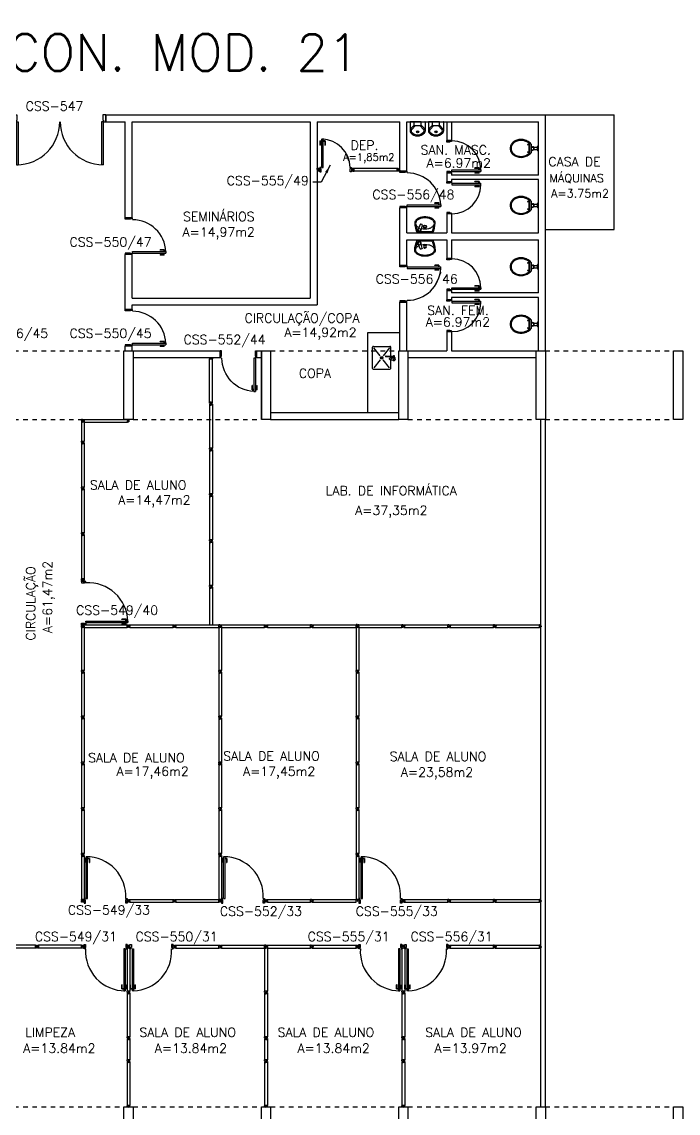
# Model space of a CAD drawing. Extents: x 0 to 244, y -71 to 76.
# Drawn here: x 78.74 to 93.07, y -26.38 to -2.55 of the extents above; entities that cross this region are included whole.
import ezdxf
from ezdxf.enums import TextEntityAlignment as Align

# ---------------------------------------------------------------- set-up
doc = ezdxf.new("R2010")
doc.units = 0
doc.header["$LTSCALE"] = 0.01
doc.header["$MEASUREMENT"] = 0
doc.linetypes.add('HIDDEN2', pattern=[0.1875, 0.125, -0.0625])
doc.layers.get('0').update_dxf_attribs({"linetype": 'CONTINUOUS'})
for name, color, linetype in [('ALV', 2, 'CONTINUOUS'), ('APSAN', 1, 'CONTINUOUS'), ('BANC', 2, 'CONTINUOUS'), ('DIV', 2, 'CONTINUOUS'), ('ESQ', 1, 'CONTINUOUS'), ('ESTR', 3, 'CONTINUOUS'), ('PROJ', 1, 'HIDDEN2'), ('TEXTO', 2, 'CONTINUOUS'), ('TEXTO-ENDEREÇO', 2, 'CONTINUOUS'), ('USO', 2, 'CONTINUOUS'), ('ÁREA', 2, 'CONTINUOUS')]:
    doc.layers.add(name, color=color, linetype=linetype)
doc.layers.get('0').freeze()
doc.styles.add('1', font='romans.shx')
doc.styles.add('UNB-100', font='simplex.shx', dxfattribs={"height": 0.2})
doc.styles.add('UNB-100-1', font='simplex.shx', dxfattribs={"height": 0.2})
doc.dimstyles.get("Standard").update_dxf_attribs({"dimtxt": 0.18, "dimasz": 0.18, "dimexe": 0.18, "dimexo": 0.0625, "dimgap": 0.09, "dimtad": 0, "dimtih": 1, "dimtoh": 1, "dimdec": 4, "dimzin": 0, "dimdsep": 46, "dimtxsty": 'Standard', "dimcen": 0.09, "dimadec": 0, "dimazin": 0, "dimtfac": 1, "dimtdec": 4, "dimtofl": 0, "dimtmove": 0, "dimatfit": 3, "dimfxl": 1, "dimtolj": 1, "dimtzin": 0, "dimarcsym": 0})

# ---------------------------------------------------------------- blocks, each defined once
blk = doc.blocks.new('PILAR-SSN')
for points in [[(0.197, -26.452), (0.197, -27.952), (-0.003, -27.952), (-0.003, -26.452)], [(0.197, -42.962), (0.197, -44.462), (-0.003, -44.462), (-0.003, -42.962)]]:
    blk.add_lwpolyline(points, close=True)
blk = doc.blocks.new('DIVMT-SSN')
for p, q in [((-0.03, 0.008), (-0.03, 0.03)), ((-0.006, 0.03), (-0.03, 0.03)), ((-0.03, 0.008), (-0.02, 0.008)), ((-0.02, -0.008), (-0.02, 0.008)), ((-0.006, 0.02), (-0.006, 0.03)), ((0.006, 0.02), (-0.006, 0.02)), ((-0.005, 0), (0.005, 0)), ((0.005, 0), (-0.005, 0)), ((0, 0.005), (0, -0.005)), ((0, -0.005), (0, 0.005)), ((0.006, 0.03), (0.03, 0.03)), ((0.006, 0.02), (0.006, 0.03)), ((0.03, 0.008), (0.02, 0.008)), ((0.02, -0.008), (0.02, 0.008)), ((0.03, 0.008), (0.03, 0.03)), ((-0.03, -0.008), (-0.03, -0.03)), ((-0.03, -0.008), (-0.02, -0.008)), ((-0.03, -0.03), (-0.03, -0.97)), ((-0.03, -0.03), (-0.009, -0.03)), ((0.03, -0.03), (-0.03, -0.03)), ((-0.03, -0.03), (-0.006, -0.03)), ((-0.009, -0.03), (-0.027, -0.03)), ((-0.006, -0.02), (-0.006, -0.03)), ((-0.006, -0.02), (0.006, -0.02)), ((-0.006, -0.02), (-0.006, -0.03)), ((0.006, -0.02), (-0.006, -0.02)), ((0.005, -0.03), (-0.005, -0.03)), ((0.006, -0.02), (0.006, -0.03)), ((0.006, -0.02), (0.006, -0.03)), ((0.03, -0.03), (0.006, -0.03)), ((0.03, -0.008), (0.02, -0.008)), ((0.03, -0.008), (0.03, -0.03)), ((0.03, -0.03), (0.03, -0.97)), ((0.03, -0.97), (-0.03, -0.97)), ((-0.006, -0.98), (-0.006, -0.97)), ((-0.006, -0.98), (0.006, -0.98)), ((0.006, -1.001), (-0.006, -1.001)), ((0.005, -0.97), (-0.005, -0.97)), ((0, -0.994), (0, -1.007)), ((0, -1.02), (0, -1.021)), ((0.006, -0.98), (0.006, -0.97))]:
    blk.add_line(p, q)
blk = doc.blocks.new('DIV-SSN')
for p, q in [((-0.005, 0), (0.005, 0)), ((0, 0.005), (0, -0.005)), ((-0.03, -0.03), (-0.03, -0.97)), ((0.03, -0.03), (-0.03, -0.03)), ((-0.03, -0.03), (-0.009, -0.03)), ((-0.009, -0.03), (-0.027, -0.03)), ((-0.006, -0.02), (0.006, -0.02)), ((-0.006, -0.02), (-0.006, -0.03)), ((-0.005, -0.022), (0.005, -0.022)), ((-0.005, -0.022), (-0.005, -0.029)), ((0.005, -0.029), (-0.005, -0.029)), ((0.005, -0.03), (-0.005, -0.03)), ((0.005, -0.022), (0.005, -0.029)), ((0.006, -0.02), (0.006, -0.03)), ((0.03, -0.03), (0.03, -0.97)), ((0.03, -0.97), (-0.03, -0.97)), ((0.007, -0.999), (-0.007, -0.999)), ((-0.006, -0.98), (-0.006, -0.97)), ((-0.006, -0.98), (0.006, -0.98)), ((0.005, -0.97), (-0.005, -0.97)), ((0, -0.991), (0, -1.006)), ((0.006, -0.98), (0.006, -0.97))]:
    blk.add_line(p, q)
blk = doc.blocks.new('MTT-SSN')
for p, q in [((-0.0051, 0), (0.0051, 0)), ((0, -0.0051), (0, 0.0051))]:
    blk.add_line(p, q)
blk.add_lwpolyline([(-0.008, 0.03), (-0.008, 0.02), (0.008, 0.02), (0.008, 0.03), (0.03, 0.03), (0.03, 0.006), (0.0205, 0.006), (0.0205, -0.006), (0.03, -0.006), (0.03, -0.03), (0.008, -0.03), (0.008, -0.02), (-0.008, -0.02), (-0.008, -0.03), (-0.03, -0.03), (-0.03, -0.006), (-0.0185, -0.006), (-0.0185, 0.006), (-0.03, 0.006), (-0.03, 0.03)], close=True)
blk = doc.blocks.new('PDV2D-SSN')
for p, q in [((-0.106, 0.965), (-0.076, 0.965)), ((-0.138, 0.835), (-0.148, 0.835)), ((-0.95, 0.05), (-0.97, 0.05)), ((-0.97, 0.05), (-0.97, 0.035)), ((-0.97, 0.035), (-0.97, -0.035)), ((-0.95, 0.02), (-0.95, 0.05)), ((-0.95, 0.02), (-0.94, 0.02)), ((-0.94, -0.05), (-0.94, 0.02)), ((-0.051, 0.02), (-0.061, 0.02)), ((-0.061, -0.05), (-0.061, 0.02)), ((-0.051, 0.05), (-0.031, 0.05)), ((-0.051, 0.02), (-0.051, 0.05)), ((-0.031, 0.05), (-0.031, -0.05)), ((-0.97, -0.035), (-0.97, -0.05)), ((-0.97, -0.05), (-0.94, -0.05)), ((-0.031, -0.05), (-0.061, -0.05))]:
    blk.add_line(p, q)
at = {"color": 2}
for p, q in [((-0.106, 0.05), (-0.106, 0.965)), ((-0.076, 0.05), (-0.076, 0.965)), ((-0.148, 0.925), (-0.108, 0.925)), ((-0.148, 0.925), (-0.148, 0.835)), ((-0.138, 0.915), (-0.108, 0.915)), ((-0.138, 0.915), (-0.138, 0.835)), ((-0.034, 0.925), (-0.074, 0.925)), ((-0.044, 0.915), (-0.074, 0.915)), ((-0.044, 0.915), (-0.044, 0.835)), ((-0.044, 0.835), (-0.034, 0.835)), ((-0.034, 0.925), (-0.034, 0.835)), ((-0.076, 0.05), (-0.106, 0.05))]:
    blk.add_line(p, q, dxfattribs=at)
at = {"color": 1}
blk.add_arc((-0.076, 0.1), 0.865, 91.988, 183.3214, dxfattribs=at)
blk = doc.blocks.new('PDV2E-SSN')
at = {"layer": 'DIV'}
for p, q in [((0.076, 0.05), (0.076, 0.965)), ((0.106, 0.965), (0.076, 0.965)), ((0.106, 0.05), (0.106, 0.965)), ((0.034, 0.925), (0.034, 0.835)), ((0.034, 0.925), (0.074, 0.925)), ((0.044, 0.835), (0.034, 0.835)), ((0.044, 0.915), (0.044, 0.835)), ((0.044, 0.915), (0.074, 0.915)), ((0.148, 0.925), (0.108, 0.925)), ((0.138, 0.915), (0.108, 0.915)), ((0.138, 0.915), (0.138, 0.835)), ((0.138, 0.835), (0.148, 0.835)), ((0.148, 0.925), (0.148, 0.835)), ((0.031, 0.05), (0.031, -0.05)), ((0.051, 0.05), (0.031, 0.05)), ((0.051, 0.02), (0.051, 0.05)), ((0.051, 0.02), (0.061, 0.02)), ((0.061, -0.05), (0.061, 0.02)), ((0.076, 0.05), (0.106, 0.05)), ((0.95, 0.02), (0.94, 0.02)), ((0.94, -0.05), (0.94, 0.02)), ((0.95, 0.02), (0.95, 0.05)), ((0.95, 0.05), (0.97, 0.05)), ((0.97, 0.05), (0.97, 0.035)), ((0.97, 0.035), (0.97, -0.035)), ((0.031, -0.05), (0.061, -0.05)), ((0.97, -0.05), (0.94, -0.05)), ((0.97, -0.035), (0.97, -0.05))]:
    blk.add_line(p, q, dxfattribs=at)
at = {"layer": 'DIV', "color": 1}
blk.add_arc((0.076, 0.1), 0.865, 356.6786, 90, dxfattribs=at)
blk = doc.blocks.new('MTINI-SSN')
for p, q in [((-0.03, 0.008), (-0.03, 0.028)), ((-0.03, 0.028), (-0.008, 0.028)), ((-0.03, 0.008), (-0.02, 0.008)), ((-0.02, 0), (-0.02, 0.008)), ((-0.001, 0), (-0.02, 0)), ((-0.008, 0.019), (-0.008, 0.028)), ((0.008, 0.019), (-0.008, 0.019)), ((0.005, 0), (-0.005, 0)), ((0.02, 0), (-0.001, 0)), ((0, -0.005), (0, 0.005)), ((0.008, 0.019), (0.008, 0.028)), ((0.03, 0.028), (0.008, 0.028)), ((0.03, 0.008), (0.02, 0.008)), ((0.02, 0), (0.02, 0.008)), ((0.03, 0.008), (0.03, 0.028))]:
    blk.add_line(p, q)
blk = doc.blocks.new('MDIVMT-SSN')
for p, q in [((-0.03, 0.03), (-0.03, 0.006)), ((-0.008, 0.03), (-0.03, 0.03)), ((-0.0185, 0.006), (-0.03, 0.006)), ((-0.0185, -0.006), (-0.0185, 0.006)), ((-0.008, 0.03), (-0.008, 0.02)), ((-0.008, 0.02), (0.008, 0.02)), ((-0.0051, 0), (0.0051, 0)), ((-0.0051, 0), (0.0051, 0)), ((0, -0.0051), (0, 0.0051)), ((0, -0.0051), (0, 0.0051)), ((0.008, 0.03), (0.008, 0.02)), ((0.008, 0.03), (0.03, 0.03)), ((0.0205, 0.006), (0.03, 0.006)), ((0.0205, -0.006), (0.0205, 0.006)), ((0.0205, 0.006), (0.03, 0.006)), ((0.0205, -0.006), (0.0205, 0.006)), ((0.03, 0.03), (0.03, -0.03)), ((0.03, 0.03), (0.47, 0.03)), ((0.03, 0.006), (0.03, 0.03)), ((0.03, 0.009), (0.03, 0.027)), ((0.03, 0.005), (0.03, -0.005)), ((0.47, 0.03), (0.47, -0.03)), ((0.4795, 0.006), (0.47, 0.006)), ((0.47, 0.005), (0.47, -0.005)), ((0.4795, -0.006), (0.4795, 0.006)), ((0.4949, 0), (0.5051, 0)), ((0.5051, 0), (0.4949, 0)), ((0.5, -0.0051), (0.5, 0.0051)), ((-0.0185, -0.006), (-0.03, -0.006)), ((-0.03, -0.03), (-0.03, -0.006)), ((-0.008, -0.03), (-0.03, -0.03)), ((-0.008, -0.03), (-0.008, -0.02)), ((-0.008, -0.02), (0.008, -0.02)), ((0.008, -0.03), (0.008, -0.02)), ((0.008, -0.03), (0.03, -0.03)), ((0.0205, -0.006), (0.03, -0.006)), ((0.0205, -0.006), (0.03, -0.006)), ((0.03, -0.006), (0.03, -0.03)), ((0.03, -0.03), (0.03, -0.009)), ((0.03, -0.009), (0.03, -0.027)), ((0.03, -0.03), (0.47, -0.03)), ((0.4795, -0.006), (0.47, -0.006))]:
    blk.add_line(p, q)
blk = doc.blocks.new('PD70-SSN')
for p, q in [((0, -0.05), (0, 0.05)), ((0.03, 0.05), (0, 0.05)), ((0.03, -0.015), (0.03, 0.05)), ((0.67, -0.015), (0.67, 0.05)), ((0.67, 0.05), (0.7, 0.05)), ((0.7, -0.05), (0.7, 0.05)), ((0, -0.05), (0.02, -0.05)), ((0.03, -0.015), (0.02, -0.015)), ((0.02, -0.05), (0.02, -0.015)), ((0.03, -0.06), (0.03, -0.692)), ((0.03, -0.06), (0.065, -0.06)), ((0.065, -0.06), (0.065, -0.692)), ((0.67, -0.015), (0.68, -0.015)), ((0.68, -0.05), (0.68, -0.015)), ((0.7, -0.05), (0.68, -0.05)), ((-0.01, -0.652), (-0.01, -0.562)), ((0, -0.562), (-0.01, -0.562)), ((-0.01, -0.652), (0.03, -0.652)), ((0, -0.642), (0, -0.562)), ((0, -0.642), (0.03, -0.642)), ((0.065, -0.692), (0.03, -0.692)), ((0.095, -0.642), (0.065, -0.642)), ((0.105, -0.652), (0.065, -0.652)), ((0.095, -0.642), (0.095, -0.562)), ((0.095, -0.562), (0.105, -0.562)), ((0.105, -0.652), (0.105, -0.562))]:
    blk.add_line(p, q)
blk.add_arc((0.065, -0.061), 0.63, 270, 0)
blk = doc.blocks.new('PE70-SSN')
for p, q in [((-0.67, 0.05), (-0.7, 0.05)), ((-0.7, -0.05), (-0.7, 0.05)), ((-0.67, -0.015), (-0.67, 0.05)), ((-0.03, 0.05), (0, 0.05)), ((-0.03, -0.015), (-0.03, 0.05)), ((0, -0.05), (0, 0.05)), ((-0.7, -0.05), (-0.68, -0.05)), ((-0.68, -0.05), (-0.68, -0.015)), ((-0.67, -0.015), (-0.68, -0.015)), ((-0.065, -0.06), (-0.065, -0.692)), ((-0.03, -0.06), (-0.065, -0.06)), ((-0.03, -0.015), (-0.02, -0.015)), ((-0.03, -0.06), (-0.03, -0.692)), ((-0.02, -0.05), (-0.02, -0.015)), ((0, -0.05), (-0.02, -0.05)), ((-0.105, -0.652), (-0.105, -0.562)), ((-0.095, -0.562), (-0.105, -0.562)), ((-0.105, -0.652), (-0.065, -0.652)), ((-0.095, -0.642), (-0.095, -0.562)), ((-0.095, -0.642), (-0.065, -0.642)), ((-0.065, -0.692), (-0.03, -0.692)), ((0, -0.642), (-0.03, -0.642)), ((0.01, -0.652), (-0.03, -0.652)), ((0, -0.642), (0, -0.562)), ((0, -0.562), (0.01, -0.562)), ((0.01, -0.652), (0.01, -0.562))]:
    blk.add_line(p, q)
blk.add_arc((-0.065, -0.061), 0.63, 180, 270)
blk = doc.blocks.new('PD80-SSN')
for p, q in [((-0.777, 0.01), (-0.777, -0.03)), ((-0.777, 0.01), (-0.687, 0.01)), ((-0.687, 0), (-0.687, 0.01)), ((-0.075, 0), (0.075, 0)), ((-0.075, 0), (-0.075, -0.02)), ((0.075, -0.03), (0.075, 0)), ((-0.817, -0.065), (-0.817, -0.03)), ((-0.085, -0.03), (-0.817, -0.03)), ((-0.085, -0.065), (-0.817, -0.065)), ((-0.777, -0.105), (-0.777, -0.065)), ((-0.777, -0.105), (-0.687, -0.105)), ((-0.767, 0), (-0.767, -0.03)), ((-0.767, 0), (-0.687, 0)), ((-0.767, -0.095), (-0.767, -0.065)), ((-0.767, -0.095), (-0.687, -0.095)), ((-0.687, -0.095), (-0.687, -0.105)), ((-0.085, -0.03), (-0.085, -0.065)), ((-0.075, -0.02), (-0.04, -0.02)), ((-0.04, -0.03), (-0.04, -0.02)), ((-0.04, -0.03), (0.075, -0.03)), ((-0.075, -0.781), (-0.04, -0.781)), ((-0.075, -0.801), (-0.075, -0.781)), ((-0.075, -0.801), (0.075, -0.801)), ((-0.075, -0.802), (0.075, -0.802)), ((-0.04, -0.771), (0.075, -0.771)), ((-0.04, -0.771), (-0.04, -0.781)), ((0.075, -0.771), (0.075, -0.801))]:
    blk.add_line(p, q)
blk.add_arc((-0.085, -0.03), 0.731, 182.6571, 270)
blk = doc.blocks.new('DIVINI-SSN')
for p, q in [((-0.02, 0), (-0.02, -0.008)), ((-0.02, 0), (0.02, 0)), ((0, 0.005), (0, -0.005)), ((0.02, 0), (0.02, -0.008)), ((-0.03, -0.008), (-0.02, -0.008)), ((-0.03, -0.008), (-0.03, -0.028)), ((-0.03, -0.028), (-0.008, -0.028)), ((-0.03, -0.03), (0.03, -0.03)), ((-0.03, -0.975), (-0.03, -0.03)), ((-0.009, -0.03), (-0.027, -0.03)), ((-0.008, -0.019), (0.008, -0.019)), ((-0.008, -0.019), (-0.008, -0.028)), ((-0.006, -0.021), (-0.006, -0.03)), ((0.006, -0.021), (-0.006, -0.021)), ((-0.006, -0.023), (-0.006, -0.027)), ((-0.004, -0.021), (0.004, -0.021)), ((0.006, -0.021), (0.006, -0.03)), ((0.006, -0.023), (0.006, -0.027)), ((0.008, -0.019), (0.008, -0.028)), ((0.03, -0.028), (0.008, -0.028)), ((0.009, -0.03), (0.027, -0.03)), ((0.03, -0.008), (0.02, -0.008)), ((0.03, -0.008), (0.03, -0.028)), ((0.03, -0.975), (0.03, -0.03)), ((-0.03, -0.975), (0.03, -0.975)), ((-0.006, -0.985), (-0.006, -0.975)), ((0.006, -0.985), (-0.006, -0.985)), ((0.006, -1.01), (-0.006, -1.01)), ((0, -1.003), (0, -1.018)), ((0.006, -0.985), (0.006, -0.975)), ((0.03, -0.975), (0.009, -0.975))]:
    blk.add_line(p, q)
blk = doc.blocks.new('A$C73356FFD')
at = {"layer": 'DIV'}
for p, q in [((0.022, 0.06), (0, 0.06)), ((0, 0.06), (0, 0.036)), ((0, 0.06), (0, 0.039)), ((0, 0.039), (0, 0.057)), ((0.009, 0.036), (0, 0.036)), ((0.009, 0.036), (0, 0.036)), ((0.009, 0.024), (0, 0.024)), ((0.009, 0.024), (0, 0.024)), ((0, 0), (0, 0.024)), ((0.009, 0.024), (0.009, 0.036)), ((0.009, 0.036), (0.009, 0.024)), ((0.022, 0.06), (0.022, 0.05)), ((0.022, 0.05), (0.038, 0.05)), ((0.022, 0.01), (0.038, 0.01)), ((0.022, 0), (0.022, 0.01)), ((0.025, 0.03), (0.035, 0.03)), ((0.035, 0.03), (0.025, 0.03)), ((0.03, 0.025), (0.03, 0.035)), ((0.03, 0.035), (0.03, 0.025)), ((0.038, 0.06), (0.038, 0.05)), ((0.038, 0.06), (0.06, 0.06)), ((0.038, 0), (0.038, 0.01)), ((0.05, 0.024), (0.05, 0.036)), ((0.05, 0.036), (0.06, 0.036)), ((0.05, 0.024), (0.06, 0.024)), ((0.06, 0.036), (0.06, 0.06)), ((0.06, 0.024), (0.06, 0)), ((0.022, 0), (0, 0)), ((0.038, 0), (0.06, 0))]:
    blk.add_line(p, q, dxfattribs=at)
blk = doc.blocks.new('PE80-SSN')
at = {"color": 2}
for p, q in [((0.075, 0), (-0.075, 0)), ((-0.075, -0.03), (-0.075, 0)), ((0.075, 0), (0.075, -0.02)), ((0.04, -0.03), (-0.075, -0.03)), ((0.075, -0.02), (0.04, -0.02)), ((0.04, -0.03), (0.04, -0.02)), ((0.085, -0.03), (0.817, -0.03)), ((0.085, -0.03), (0.085, -0.065)), ((0.085, -0.065), (0.817, -0.065)), ((0.817, -0.065), (0.817, -0.03))]:
    blk.add_line(p, q, dxfattribs=at)
at = {"color": 1}
for p, q in [((0.777, 0.01), (0.687, 0.01)), ((0.687, 0), (0.687, 0.01)), ((0.777, 0.01), (0.777, -0.03)), ((0.767, 0), (0.687, 0)), ((0.767, -0.095), (0.687, -0.095)), ((0.687, -0.095), (0.687, -0.105)), ((0.777, -0.105), (0.687, -0.105)), ((0.767, 0), (0.767, -0.03)), ((0.767, -0.095), (0.767, -0.065)), ((0.777, -0.105), (0.777, -0.065))]:
    blk.add_line(p, q, dxfattribs=at)
for p, q in [((0.04, -0.771), (-0.075, -0.771)), ((-0.075, -0.771), (-0.075, -0.801)), ((0.075, -0.801), (-0.075, -0.801)), ((0.075, -0.802), (-0.075, -0.802)), ((0.04, -0.771), (0.04, -0.781)), ((0.075, -0.781), (0.04, -0.781)), ((0.075, -0.801), (0.075, -0.781))]:
    blk.add_line(p, q)
blk.add_arc((0.085, -0.03), 0.731, 270, 357.3429, dxfattribs=at)
blk = doc.blocks.new('LAVAT-P')
for p, q in [((-0.17, 0), (0.17, 0)), ((-0.157, -0.02), (0.157, -0.02)), ((0.063, -0.173), (0.094, -0.055)), ((0.069, -0.185), (0.09, -0.192)), ((0.102, -0.187), (0.151, -0.074))]:
    blk.add_line(p, q)
for points in [[(-0.225, -0.214, 0.136108), (-0.208, -0.262, 0.106861), (-0.155, -0.311, 0.073747), (-0.087, -0.339, 0.060305), (0, -0.349, 0.060305), (0.087, -0.339, 0.073747), (0.155, -0.311, 0.106861), (0.208, -0.262, 0.136108), (0.225, -0.214, 0.062982)], [(0.083, -0.096, 0.121735), (-0.082, -0.096, 0.073747), (-0.145, -0.122, 0.106861), (-0.192, -0.165, 0.153587), (-0.205, -0.208, 0.153587)], [(-0.205, -0.208, 0.153587), (-0.192, -0.251, 0.106861), (-0.145, -0.294, 0.073747), (-0.082, -0.32, 0.060305), (0, -0.329, 0.060305), (0.082, -0.32, 0.073747), (0.145, -0.294, 0.106861), (0.192, -0.251, 0.153587), (0.205, -0.208, 0.153587), (0.192, -0.165, 0.106861), (0.145, -0.122, 0.014792), (0.133, -0.115, 0.039243)]]:
    blk.add_lwpolyline(points, format="xyb")
for centre, radius in [((0, -0.135), 0.0347), ((0, -0.135), 0.0265), ((0.122, -0.065), 0.03)]:
    blk.add_circle(centre, radius)
for centre, radius, start, end in [((0.376, -0.254), 0.602, 155.0201, 176.1902), ((-0.376, -0.254), 0.602, 3.8098, 24.9799), ((0.376, -0.254), 0.582, 156.2686, 173.4578), ((0.073, -0.176), 0.01, 165.2139, 250.8603), ((0.122, -0.065), 0.0361, 302.4689, 199.2518), ((0.093, -0.183), 0.01, 250.8603, 336.5068), ((-0.376, -0.254), 0.582, 6.5422, 23.7314)]:
    blk.add_arc(centre, radius, start, end)
blk = doc.blocks.new('INOXA1-P')
for p, q in [((0.22, 0.25), (0.14, 0.25)), ((0.5, 0.25), (0.22, 0.25)), ((0.043, 0.008), (0.043, -0.022)), ((0.062, 0.04), (0.071, 0.04)), ((0.131, 0.048), (0.076, 0.043)), ((0.131, -0.002), (0.076, 0.003)), ((0.12, 0.23), (0.12, 0.047)), ((0.15, 0.22), (0.287, 0.043)), ((0.353, 0.043), (0.49, 0.22)), ((0.52, 0.23), (0.52, -0.23)), ((0.22, -0.027), (0.054, -0.027)), ((0.22, -0.037), (0.054, -0.037)), ((0.063, -0.003), (0.063, -0.021)), ((0.12, -0.001), (0.12, -0.027)), ((0.12, -0.037), (0.12, -0.23)), ((0.15, -0.22), (0.287, -0.043)), ((0.231, -0.027), (0.22, -0.027)), ((0.231, -0.037), (0.22, -0.037)), ((0.353, -0.043), (0.49, -0.22)), ((0.22, -0.25), (0.14, -0.25)), ((0.5, -0.25), (0.22, -0.25))]:
    blk.add_line(p, q)
blk.add_lwpolyline([(0.076, 0.003), (0.072, 0.004), (0.069, 0.009), (0.067, 0.015), (0.066, 0.023), (0.067, 0.031), (0.069, 0.037), (0.072, 0.042), (0.076, 0.043)])
blk.add_lwpolyline([(0.131, 0.048), (0.137, 0.046), (0.143, 0.041), (0.147, 0.033), (0.148, 0.023), (0.147, 0.013), (0.143, 0.006), (0.137, 0), (0.131, -0.002), (0.125, 0), (0.119, 0.006), (0.115, 0.013), (0.114, 0.023), (0.115, 0.033), (0.119, 0.041), (0.125, 0.046)], close=True)
for radius in [0.0266, 0.0163]:
    blk.add_circle((0.32, 0), radius)
for centre, radius, start, end in [((0.14, 0.23), 0.02, 90, 180), ((0.5, 0.23), 0.02, 360, 90), ((0.054, 0.023), 0.0349, 36.1705, 252.2568), ((0.054, 0.023), 0.0189, 62.7367, 235.7375), ((0.073, -0.003), 0.01, 102.8285, 180), ((0.054, 0.023), 0.0349, 285.5373, 323.9987), ((0.054, -0.032), 0.0145, 20.161, 339.839), ((0.054, -0.032), 0.005, 90.0037, 269.9963), ((0.14, -0.23), 0.02, 180, 270), ((0.231, -0.032), 0.00738, 222.6559, 137.3441), ((0.231, -0.032), 0.005, 269.9935, 90.0065), ((0.5, -0.23), 0.02, 270, 360)]:
    blk.add_arc(centre, radius, start, end)
blk = doc.blocks.new('PTDP-SSN')
at = {"color": 2}
for p, q in [((0.055, 1.015), (0.09, 1.015)), ((0.055, 0.075), (0.055, 1.015)), ((0.09, 0.075), (0.09, 1.015)), ((1.91, 0.075), (1.91, 1.015)), ((1.945, 1.015), (1.91, 1.015)), ((1.945, 0.075), (1.945, 1.015)), ((0.05, 0.075), (0, 0.075)), ((0, 0.075), (0, -0.075)), ((0.05, 0.04), (0.05, 0.075)), ((0.06, 0.04), (0.05, 0.04)), ((0.055, 0.075), (0.09, 0.075)), ((0.06, -0.075), (0.06, 0.04)), ((1.945, 0.075), (1.91, 0.075)), ((1.94, -0.075), (1.94, 0.04)), ((1.94, 0.04), (1.95, 0.04)), ((1.95, 0.04), (1.95, 0.075)), ((1.95, 0.075), (2, 0.075)), ((2, 0.075), (2, -0.075)), ((0, -0.075), (0.06, -0.075)), ((2, -0.075), (1.94, -0.075))]:
    blk.add_line(p, q, dxfattribs=at)
at = {"color": 1}
for centre, start, end in [((0.055, 0.075), 0, 90), ((1.945, 0.075), 90, 180)]:
    blk.add_arc(centre, 0.94, start, end, dxfattribs=at)
blk = doc.blocks.new('MICTR-P-SSN')
for p, q in [((0, 0.08), (0, 0.155)), ((0, 0.08), (0, -0.08)), ((0.081, 0.08), (0, 0.08)), ((0.01, 0.165), (0.205, 0.165)), ((0.168, 0.129), (0.08, 0.046)), ((0.08, -0.076), (0.08, 0.076)), ((0.151, 0.147), (0.083, 0.083)), ((0, -0.08), (0, -0.155)), ((0, -0.08), (0.081, -0.08)), ((0.01, -0.165), (0.205, -0.165)), ((0.168, -0.129), (0.08, -0.046)), ((0.151, -0.147), (0.083, -0.083))]:
    blk.add_line(p, q)
for radius in [0.025, 0.015]:
    blk.add_circle((0.22, 0), radius)
for centre, radius, start, end in [((0.01, 0.155), 0.01, 90, 180), ((0.09, 0.076), 0.01, 133.3634, 180), ((0.197, 0.098), 0.0675, 49.5319, 133.3634), ((0.197, 0.098), 0.0425, 49.5319, 133.3634), ((0.114, 0), 0.171, 357.4005, 49.5319), ((0.114, 0), 0.196, 358.2793, 49.5319), ((0.01, -0.155), 0.01, 180, 270), ((0.09, -0.076), 0.01, 180, 226.6366), ((0.197, -0.098), 0.0675, 226.6366, 310.4681), ((0.197, -0.098), 0.0425, 226.6366, 310.4681), ((0.114, 0), 0.171, 310.4681, 357.3509), ((0.114, 0), 0.196, 310.4681, 357.7012)]:
    blk.add_arc(centre, radius, start, end)
blk = doc.blocks.new('VDC-P')
for p, q in [((-0.127, 0.192), (0.127, 0.192)), ((-0.109, 0.202), (0.109, 0.202)), ((-0.068, 0.152), (0.068, 0.152)), ((-0.05, 0.152), (-0.03, 0.11)), ((-0.05, 0.015), (-0.05, 0)), ((-0.05, 0), (0.05, 0)), ((0.045, 0.02), (-0.045, 0.02)), ((-0.04, 0.025), (-0.04, 0.02)), ((0.035, 0.03), (-0.035, 0.03)), ((-0.03, 0.152), (-0.03, 0.11)), ((0.03, 0.11), (-0.03, 0.11)), ((0.03, 0.1), (-0.03, 0.1)), ((-0.025, 0.1), (-0.025, 0.03)), ((0.025, 0.1), (0.025, 0.03)), ((0.03, 0.152), (0.03, 0.11)), ((0.05, 0.152), (0.03, 0.11)), ((0.04, 0.025), (0.04, 0.02)), ((0.05, 0.015), (0.05, 0))]:
    blk.add_line(p, q)
for points in [[(0.16, 0.244, 0.050424), (0.18, 0.288, 0.082137), (0.195, 0.381, 0.082137), (0.18, 0.474, 0.090148), (0.138, 0.549, 0.104406), (0.073, 0.601, 0.117345), (0, 0.619, 0.117345), (-0.073, 0.601, 0.104406), (-0.138, 0.549, 0.090148), (-0.18, 0.474, 0.082137), (-0.195, 0.381, 0.082137)], [(0.142, 0.254, 0.050424), (0.161, 0.295, 0.082137), (0.175, 0.381, 0.082137), (0.161, 0.468, 0.090148), (0.122, 0.536, 0.104406), (0.064, 0.583, 0.117345), (0, 0.599, 0.117345), (-0.064, 0.583, 0.104406), (-0.122, 0.536, 0.090148), (-0.161, 0.468, 0.082137), (-0.175, 0.381, 0.082137)], [(-0.195, 0.381, 0.082137), (-0.18, 0.288, 0.050424), (-0.16, 0.244, 0.104406)], [(-0.175, 0.381, 0.082137), (-0.161, 0.295, 0.050424), (-0.142, 0.254, 0.050424)]]:
    blk.add_lwpolyline(points, format="xyb")
for centre in [(-0.083, 0.226), (0.083, 0.226)]:
    blk.add_circle(centre, 0.0101)
for centre, radius, start, end in [((0.08, 0.36), 0.266, 205.6863, 226.7558), ((0.08, 0.36), 0.246, 205.6863, 219.7706), ((-0.08, 0.36), 0.266, 313.2442, 334.3137), ((-0.08, 0.36), 0.246, 320.2294, 334.3137), ((-0.068, 0.202), 0.05, 226.7558, 270), ((-0.045, 0.015), 0.005, 90, 180), ((-0.035, 0.025), 0.005, 90, 180), ((-0.03, 0.105), 0.005, 90, 270), ((0.03, 0.105), 0.005, 270, 90), ((0.035, 0.025), 0.005, 0, 90), ((0.045, 0.015), 0.005, 360, 90), ((0.068, 0.202), 0.05, 270, 313.2442)]:
    blk.add_arc(centre, radius, start, end)

msp = doc.modelspace()

# ---------------------------------------------------------------- linework, layer by layer
at = {"layer": 'ALV'}
for p, q in [((80.573, -4.582), (90.172, -4.582)), ((80.573, -4.582), (80.573, -4.732)), ((80.573, -4.732), (80.997, -4.732)), ((80.997, -6.832), (80.997, -4.732)), ((81.147, -6.832), (81.147, -4.732)), ((81.147, -4.732), (85.037, -4.732)), ((85.037, -4.732), (85.037, -8.582)), ((85.187, -4.732), (85.187, -8.732)), ((85.187, -4.732), (86.997, -4.732)), ((86.997, -5.809), (86.997, -4.732)), ((87.147, -4.732), (90.022, -4.732)), ((87.147, -5.809), (87.147, -4.732)), ((88.022, -4.732), (88.022, -5.145)), ((88.122, -4.732), (88.122, -5.145)), ((90.022, -5.895), (90.022, -4.732)), ((90.172, -9.732), (90.172, -4.582)), ((88.022, -5.145), (88.122, -5.145)), ((87.147, -5.809), (86.997, -5.809)), ((88.022, -5.845), (88.022, -6.045)), ((88.022, -5.845), (88.122, -5.845)), ((88.122, -5.845), (88.122, -5.895)), ((90.022, -5.895), (88.122, -5.895)), ((88.122, -6.045), (88.022, -6.045)), ((90.022, -5.995), (88.122, -5.995)), ((88.122, -5.995), (88.122, -6.045)), ((90.022, -7.157), (90.022, -5.995)), ((87.147, -6.611), (86.997, -6.611)), ((86.997, -7.87), (86.997, -6.611)), ((87.147, -7.157), (87.147, -6.611)), ((81.147, -6.832), (80.997, -6.832)), ((88.122, -6.745), (88.022, -6.745)), ((88.022, -6.745), (88.022, -7.157)), ((88.122, -6.745), (88.122, -7.157)), ((87.147, -7.157), (88.022, -7.157)), ((87.147, -7.307), (88.022, -7.307)), ((87.147, -7.87), (87.147, -7.307)), ((88.022, -7.307), (88.022, -7.72)), ((88.122, -7.157), (90.022, -7.157)), ((88.122, -7.307), (90.022, -7.307)), ((88.122, -7.307), (88.122, -7.72)), ((90.022, -8.47), (90.022, -7.307)), ((81.147, -7.633), (80.997, -7.633)), ((80.997, -8.831), (80.997, -7.633)), ((81.147, -8.582), (81.147, -7.633)), ((88.022, -7.72), (88.122, -7.72)), ((86.997, -7.87), (87.147, -7.87)), ((88.022, -8.42), (88.122, -8.42)), ((88.022, -8.42), (88.022, -8.62)), ((88.122, -8.42), (88.122, -8.47)), ((90.022, -8.47), (88.122, -8.47)), ((90.022, -8.57), (88.122, -8.57)), ((88.122, -8.57), (88.122, -8.62)), ((90.022, -9.732), (90.022, -8.57)), ((81.147, -8.582), (85.037, -8.582)), ((81.147, -8.732), (85.187, -8.732)), ((81.147, -8.831), (81.147, -8.732)), ((86.997, -8.671), (87.147, -8.671)), ((86.997, -9.732), (86.997, -8.671)), ((87.147, -9.732), (87.147, -8.671)), ((88.122, -8.62), (88.022, -8.62)), ((81.147, -8.831), (80.997, -8.831)), ((88.122, -9.32), (88.022, -9.32)), ((88.022, -9.32), (88.022, -9.732)), ((88.122, -9.32), (88.122, -9.732)), ((80.997, -9.732), (80.997, -9.632)), ((81.147, -9.632), (80.997, -9.632)), ((81.147, -9.732), (81.147, -9.632)), ((81.172, -9.732), (83.071, -9.732)), ((83.071, -9.732), (83.071, -9.882)), ((83.872, -9.882), (83.872, -9.732)), ((83.872, -9.732), (83.972, -9.732)), ((87.172, -9.732), (88.022, -9.732)), ((88.122, -9.732), (89.972, -9.732)), ((81.172, -9.882), (83.071, -9.882)), ((83.872, -9.882), (83.972, -9.882)), ((87.172, -9.882), (89.972, -9.882)), ((84.172, -11.082), (86.972, -11.082)), ((84.172, -11.232), (86.972, -11.232))]:
    msp.add_line(p, q, dxfattribs=at)
at = {"layer": 'BANC'}
for p, q in [((86.297, -11.082), (86.297, -9.332)), ((86.297, -9.332), (86.997, -9.332))]:
    msp.add_line(p, q, dxfattribs=at)
at = {"layer": 'DIV'}
for p, q in [((90.172, -4.582), (91.672, -4.582)), ((91.672, -7.082), (91.672, -4.582)), ((85.25, -5.15), (85.25, -5.24)), ((85.25, -5.15), (85.29, -5.15)), ((85.26, -5.24), (85.25, -5.24)), ((85.26, -5.16), (85.26, -5.24)), ((85.26, -5.16), (85.29, -5.16)), ((85.292, -5.729), (85.292, -5.11)), ((85.322, -5.11), (85.292, -5.11)), ((85.322, -5.729), (85.322, -5.11)), ((85.364, -5.15), (85.324, -5.15)), ((85.354, -5.16), (85.324, -5.16)), ((85.354, -5.16), (85.354, -5.24)), ((85.354, -5.24), (85.364, -5.24)), ((85.364, -5.15), (85.364, -5.24)), ((85.247, -5.729), (85.247, -5.829)), ((85.267, -5.729), (85.247, -5.729)), ((85.247, -5.829), (85.277, -5.829)), ((85.267, -5.759), (85.267, -5.729)), ((85.267, -5.759), (85.277, -5.759)), ((85.277, -5.829), (85.277, -5.759)), ((85.292, -5.729), (85.322, -5.729)), ((85.917, -5.759), (85.907, -5.759)), ((85.907, -5.829), (85.907, -5.759)), ((85.937, -5.829), (85.907, -5.829)), ((85.917, -5.759), (85.917, -5.729)), ((85.917, -5.729), (85.937, -5.729)), ((85.937, -5.729), (85.937, -5.744)), ((85.937, -5.744), (85.937, -5.814)), ((85.937, -5.814), (85.937, -5.829)), ((90.172, -7.082), (91.672, -7.082)), ((80.042, -11.254), (80.042, -11.232)), ((80.066, -11.232), (80.042, -11.232)), ((80.042, -11.254), (80.052, -11.254)), ((80.042, -11.27), (80.042, -11.292)), ((80.042, -11.27), (80.052, -11.27)), ((80.042, -11.292), (80.042, -11.707)), ((80.042, -11.292), (80.063, -11.292)), ((80.102, -11.292), (80.042, -11.292)), ((80.042, -11.292), (80.066, -11.292)), ((80.063, -11.292), (80.045, -11.292)), ((80.052, -11.27), (80.052, -11.254)), ((80.066, -11.242), (80.066, -11.232)), ((80.078, -11.242), (80.066, -11.242)), ((80.066, -11.283), (80.066, -11.292)), ((80.066, -11.283), (80.078, -11.283)), ((80.066, -11.283), (80.066, -11.292)), ((80.078, -11.283), (80.066, -11.283)), ((80.067, -11.262), (80.077, -11.262)), ((80.077, -11.262), (80.067, -11.262)), ((80.077, -11.292), (80.067, -11.292)), ((80.072, -11.257), (80.072, -11.268)), ((80.072, -11.268), (80.072, -11.257)), ((80.078, -11.232), (80.102, -11.232)), ((80.078, -11.242), (80.078, -11.232)), ((80.078, -11.283), (80.078, -11.292)), ((80.078, -11.283), (80.078, -11.292)), ((80.102, -11.292), (80.078, -11.292)), ((80.102, -11.254), (80.092, -11.254)), ((80.092, -11.27), (80.092, -11.254)), ((80.102, -11.27), (80.092, -11.27)), ((80.102, -11.254), (80.102, -11.232)), ((80.102, -11.27), (80.102, -11.292)), ((80.102, -11.292), (80.102, -11.707)), ((80.072, -11.756), (80.072, -11.757)), ((82.842, -13.879), (82.842, -13.857)), ((82.866, -13.857), (82.842, -13.857)), ((82.842, -13.879), (82.852, -13.879)), ((82.842, -13.895), (82.842, -13.917)), ((82.842, -13.895), (82.852, -13.895)), ((82.842, -13.917), (82.863, -13.917)), ((82.902, -13.917), (82.842, -13.917)), ((82.842, -13.917), (82.866, -13.917)), ((82.863, -13.917), (82.845, -13.917)), ((82.852, -13.895), (82.852, -13.879)), ((82.866, -13.867), (82.866, -13.857)), ((82.878, -13.867), (82.866, -13.867)), ((82.866, -13.908), (82.866, -13.917)), ((82.866, -13.908), (82.878, -13.908)), ((82.866, -13.908), (82.866, -13.917)), ((82.878, -13.908), (82.866, -13.908)), ((82.867, -13.887), (82.877, -13.887)), ((82.877, -13.887), (82.867, -13.887)), ((82.877, -13.917), (82.867, -13.917)), ((82.872, -13.882), (82.872, -13.893)), ((82.872, -13.893), (82.872, -13.882)), ((82.878, -13.857), (82.902, -13.857)), ((82.878, -13.867), (82.878, -13.857)), ((82.878, -13.908), (82.878, -13.917)), ((82.878, -13.908), (82.878, -13.917)), ((82.902, -13.917), (82.878, -13.917)), ((82.902, -13.879), (82.892, -13.879)), ((82.892, -13.895), (82.892, -13.879)), ((82.902, -13.895), (82.892, -13.895)), ((82.902, -13.879), (82.902, -13.857)), ((82.902, -13.895), (82.902, -13.917)), ((82.842, -14.881), (82.842, -14.859)), ((82.866, -14.859), (82.842, -14.859)), ((82.842, -14.881), (82.852, -14.881)), ((82.842, -14.897), (82.842, -14.919)), ((82.842, -14.897), (82.852, -14.897)), ((82.842, -14.919), (82.842, -15.713)), ((82.842, -14.919), (82.863, -14.919)), ((82.902, -14.919), (82.842, -14.919)), ((82.842, -14.919), (82.866, -14.919)), ((82.863, -14.919), (82.845, -14.919)), ((82.852, -14.897), (82.852, -14.881)), ((82.866, -14.868), (82.866, -14.859)), ((82.878, -14.868), (82.866, -14.868)), ((82.866, -14.909), (82.866, -14.919)), ((82.866, -14.909), (82.878, -14.909)), ((82.866, -14.909), (82.866, -14.919)), ((82.878, -14.909), (82.866, -14.909)), ((82.867, -14.889), (82.877, -14.889)), ((82.877, -14.889), (82.867, -14.889)), ((82.877, -14.919), (82.867, -14.919)), ((82.872, -14.884), (82.872, -14.894)), ((82.872, -14.894), (82.872, -14.884)), ((82.878, -14.859), (82.902, -14.859)), ((82.878, -14.868), (82.878, -14.859)), ((82.878, -14.909), (82.878, -14.919)), ((82.878, -14.909), (82.878, -14.919)), ((82.902, -14.919), (82.878, -14.919)), ((82.902, -14.881), (82.892, -14.881)), ((82.892, -14.897), (82.892, -14.881)), ((82.902, -14.897), (82.892, -14.897)), ((82.902, -14.881), (82.902, -14.859)), ((82.902, -14.897), (82.902, -14.919)), ((82.902, -14.919), (82.902, -15.713))]:
    msp.add_line(p, q, dxfattribs=at)
at = {"layer": 'DIV', "color": 1}
msp.add_arc((85.275, -5.741), 0.633, 1.1281, 88.4356, dxfattribs=at)
at = {"layer": 'ESQ'}
for p, q in [((90.072, -26.242), (90.072, -11.232)), ((90.172, -26.242), (90.172, -11.232))]:
    msp.add_line(p, q, dxfattribs=at)
at = {"layer": 'PROJ'}
for p, q in [((78.172, -9.732), (80.972, -9.732)), ((84.172, -9.732), (86.972, -9.732)), ((90.172, -9.732), (92.972, -9.732)), ((78.172, -11.232), (80.972, -11.232)), ((81.172, -11.232), (83.972, -11.232)), ((87.172, -11.232), (89.972, -11.232)), ((90.172, -11.232), (92.972, -11.232)), ((78.172, -26.242), (80.972, -26.242)), ((81.172, -26.242), (83.972, -26.242)), ((84.172, -26.242), (86.972, -26.242)), ((87.172, -26.242), (89.972, -26.242)), ((90.172, -26.242), (92.972, -26.242))]:
    msp.add_line(p, q, dxfattribs=at)
at = {"layer": 'TEXTO-ENDEREÇO'}
msp.add_line((83.972, -9.732), (83.972, -11.232), dxfattribs=at)

# ---------------------------------------------------------------- block references
at = {"layer": 'APSAN'}
for name, p, rotation in [('MICTR-P-SSN', (87.383, -4.732), 270), ('MICTR-P-SSN', (87.783, -4.732), 270), ('VDC-P', (90.022, -5.314), 90), ('VDC-P', (90.022, -6.558), 90), ('LAVAT-P', (87.544, -7.159), 180), ('VDC-P', (90.022, -7.897), 90), ('VDC-P', (90.022, -9.153), 90), ('INOXA1-P', (86.919, -9.886), 180)]:
    msp.add_blockref(name, p, dxfattribs=dict(at, rotation=rotation))
at = {"layer": 'APSAN', "xscale": -1}
msp.add_blockref('LAVAT-P', (87.544, -7.321), dxfattribs=at)
at = {"layer": 'DIV', "xscale": -1}
for name, p in [('A$C73356FFD', (85.247, -5.809)), ('MTT-SSN', (85.967, -5.78))]:
    msp.add_blockref(name, p, dxfattribs=at)
at = {"layer": 'DIV'}
for name, p, rotation in [('DIVMT-SSN', (86.967, -5.78), 270), ('DIVINI-SSN', (81.077, -11.262), 270), ('PDV2D-SSN', (80.092, -15.74), 270), ('DIV-SSN', (79.072, -22.743), 270), ('DIV-SSN', (80.072, -22.743), 270), ('PDV2E-SSN', (81.072, -22.742), 180), ('PDV2D-SSN', (81.072, -22.742), 180), ('PDV2E-SSN', (87.072, -22.742), 180), ('PDV2D-SSN', (87.072, -22.742), 180), ('MDIVMT-SSN', (81.072, -24.743), 270), ('MDIVMT-SSN', (84.072, -24.743), 270), ('MDIVMT-SSN', (87.072, -24.743), 270)]:
    msp.add_blockref(name, p, dxfattribs=dict(at, rotation=rotation))
for name, p in [('DIVINI-SSN', (82.872, -9.882)), ('DIVMT-SSN', (82.872, -10.887)), ('DIVMT-SSN', (80.072, -11.737)), ('DIVMT-SSN', (82.872, -11.887)), ('DIVMT-SSN', (80.072, -12.738)), ('DIVMT-SSN', (82.872, -12.887)), ('DIVMT-SSN', (80.072, -13.739)), ('DIVMT-SSN', (82.872, -13.888)), ('MTT-SSN', (80.072, -14.739)), ('A$C73356FFD', (80.042, -14.773)), ('A$C73356FFD', (80.042, -15.769)), ('DIVMT-SSN', (80.072, -15.742)), ('MTT-SSN', (81.072, -15.743)), ('MTT-SSN', (82.072, -15.743)), ('DIVMT-SSN', (83.072, -15.743)), ('MTT-SSN', (84.072, -15.743)), ('DIVMT-SSN', (86.072, -15.742)), ('DIVMT-SSN', (80.072, -16.742)), ('DIVMT-SSN', (83.072, -16.743)), ('DIVMT-SSN', (86.072, -16.742)), ('DIVMT-SSN', (80.072, -17.742)), ('DIVMT-SSN', (83.072, -17.743)), ('DIVMT-SSN', (86.072, -17.742)), ('DIVMT-SSN', (80.072, -18.742)), ('DIVMT-SSN', (83.072, -18.742)), ('MTT-SSN', (83.072, -18.743)), ('DIVMT-SSN', (86.072, -18.742)), ('DIVMT-SSN', (80.072, -19.742)), ('DIVMT-SSN', (83.072, -19.742)), ('DIVMT-SSN', (86.072, -19.742)), ('DIVMT-SSN', (80.072, -20.742)), ('DIVMT-SSN', (83.072, -20.742)), ('DIVMT-SSN', (86.072, -20.742)), ('PDV2E-SSN', (80.072, -21.743)), ('PDV2E-SSN', (83.072, -21.743)), ('PDV2E-SSN', (86.072, -21.743)), ('MTT-SSN', (80.072, -21.743)), ('MTT-SSN', (81.072, -21.743)), ('MTT-SSN', (82.072, -21.743)), ('MTT-SSN', (83.072, -21.743)), ('MTT-SSN', (84.072, -21.743)), ('MTT-SSN', (87.072, -21.743)), ('MTT-SSN', (79.072, -22.743)), ('MTT-SSN', (80.072, -22.743)), ('DIVMT-SSN', (81.072, -22.742)), ('MTT-SSN', (82.072, -22.743)), ('MTT-SSN', (83.072, -22.743)), ('DIVMT-SSN', (84.072, -22.742)), ('MTT-SSN', (86.072, -22.743)), ('DIVMT-SSN', (87.072, -22.742)), ('DIVMT-SSN', (81.072, -23.742)), ('DIVMT-SSN', (84.072, -23.742)), ('DIVMT-SSN', (87.072, -23.742)), ('DIVMT-SSN', (81.072, -25.242)), ('DIVMT-SSN', (84.072, -25.242)), ('DIVMT-SSN', (87.072, -25.242)), ('MTINI-SSN', (81.072, -26.243)), ('MTINI-SSN', (84.072, -26.243)), ('MTINI-SSN', (87.072, -26.243))]:
    msp.add_blockref(name, p, dxfattribs=at)
at = {"layer": 'DIV', "xscale": -1, "rotation": 90}
for name, p in [('DIV-SSN', (80.072, -15.743)), ('DIV-SSN', (81.072, -15.743)), ('DIV-SSN', (82.072, -15.743)), ('DIV-SSN', (83.072, -15.743)), ('DIV-SSN', (84.072, -15.743)), ('DIVMT-SSN', (85.071, -15.743)), ('DIV-SSN', (86.072, -15.743)), ('DIVMT-SSN', (87.071, -15.743)), ('DIVMT-SSN', (88.071, -15.743)), ('DIVMT-SSN', (89.071, -15.743)), ('MTINI-SSN', (90.072, -15.743)), ('DIV-SSN', (81.072, -21.743)), ('DIV-SSN', (82.072, -21.743)), ('DIV-SSN', (84.072, -21.743)), ('DIVMT-SSN', (85.071, -21.743)), ('DIVMT-SSN', (87.071, -21.743)), ('DIVMT-SSN', (88.071, -21.743)), ('DIVMT-SSN', (89.071, -21.743)), ('MTINI-SSN', (90.072, -21.743)), ('DIV-SSN', (82.072, -22.743)), ('DIV-SSN', (83.072, -22.743)), ('DIV-SSN', (84.072, -22.743)), ('DIVMT-SSN', (85.071, -22.743)), ('DIVMT-SSN', (88.071, -22.743)), ('DIVMT-SSN', (89.071, -22.743)), ('MTINI-SSN', (90.072, -22.743))]:
    msp.add_blockref(name, p, dxfattribs=at)
at = {"layer": 'ESQ'}
for name, p, rotation in [('PTDP-SSN', (80.573, -4.657), 180), ('PD70-SSN', (88.072, -5.845), 90), ('PD80-SSN', (87.072, -6.611), 180), ('PE70-SSN', (88.072, -6.045), 90), ('PD80-SSN', (81.072, -7.633), 180), ('PD70-SSN', (88.072, -8.42), 90), ('PE70-SSN', (88.072, -8.62), 90), ('PD80-SSN', (81.072, -9.632), 180)]:
    msp.add_blockref(name, p, dxfattribs=dict(at, rotation=rotation))
msp.add_blockref('PE80-SSN', (87.072, -7.87), dxfattribs=at)
at = {"layer": 'ESQ', "xscale": -1, "rotation": 270}
msp.add_blockref('PD80-SSN', (83.872, -9.807), dxfattribs=at)
at = {"layer": 'ESTR'}
for p in [(80.975, 16.72), (83.975, 16.72), (86.975, 16.72), (89.975, 16.72), (92.975, 16.72)]:
    msp.add_blockref('PILAR-SSN', p, dxfattribs=at)

# ---------------------------------------------------------------- texts
at = {"layer": 'TEXTO', "style": 'UNB-100'}
for s, height, p in [('DEP.', 0.2, (85.92, -5.344)), ('SAN. MASC.', 0.2, (87.449, -5.446)), ('CASA DE', 0.2, (90.239, -5.703)), ('MÁQUINAS', 0.18, (90.262, -6.053)), ('    SEMINÁRIOS', 0.2, (81.666, -6.902)), ('SAN. FEM.', 0.2, (87.592, -8.95)), ('CIRCULAÇÃO/COPA', 0.2, (83.604, -9.119)), ('COPA', 0.2, (84.79, -10.324)), ('SALA DE ALUNO', 0.2, (80.227, -12.764)), ('LAB. DE INFORMÁTICA', 0.2, (85.376, -12.887)), ('SALA DE ALUNO', 0.2, (80.189, -18.718)), ('SALA DE ALUNO', 0.2, (83.138, -18.681)), ('SALA DE ALUNO', 0.2, (86.773, -18.69)), ('LIMPEZA', 0.2, (78.815, -24.714)), ('SALA DE ALUNO', 0.2, (81.309, -24.714)), ('SALA DE ALUNO', 0.2, (84.327, -24.714)), ('SALA DE ALUNO', 0.2, (87.549, -24.714))]:
    msp.add_text(s, height=height, dxfattribs=at).set_placement(p)
msp.add_text('CIRCULAÇÃO', height=0.2, rotation=90, dxfattribs=at).set_placement((79.035, -16.059))
at = {"layer": 'TEXTO-ENDEREÇO', "style": 'UNB-100-1'}
for s, p in [('CSS-547', (78.824, -4.491)), ('CSS-556/48', (86.396, -6.422)), ('CSS-550/47', (79.783, -7.458)), ('CSS-556/46', (86.468, -8.265)), ('CSS-546/45', (77.526, -9.452)), ('CSS-550/45', (79.783, -9.452)), ('CSS-552/44', (82.272, -9.587)), ('CSS-549/40', (79.926, -15.496)), ('CSS-549/33', (79.747, -22.041)), ('CSS-552/33', (83.066, -22.069)), ('CSS-555/33', (86.032, -22.069)), ('CSS-549/31', (79.025, -22.622)), ('CSS-550/31', (81.224, -22.622)), ('CSS-555/31', (84.981, -22.622)), ('CSS-556/31', (87.229, -22.622))]:
    msp.add_text(s, height=0.2, dxfattribs=at).set_placement(p)
at = {"layer": 'TEXTO-ENDEREÇO', "insert": (85.007, -6.051), "char_height": 0.2, "attachment_point": 6, "style": 'UNB-100-1'}
msp.add_mtext('CSS-555/49', dxfattribs=at)
at = {"layer": 'USO', "style": '1'}
msp.add_text('PÓS G. ECON. MOD. 21', height=0.8, dxfattribs=at).set_placement((73.458, -3.617))
at = {"layer": 'ÁREA', "style": 'UNB-100'}
for s, height, p in [('A=1,85m2', 0.16, (86.317, -5.584)), ('A=6.97m2', 0.2, (88.281, -5.734)), ('A=3.75m2', 0.18, (90.93, -6.386)), ('A=14,97m2', 0.2, (83.04, -7.24)), ('A=6.97m2', 0.2, (88.262, -9.206)), ('A=14,92m2', 0.2, (85.262, -9.431)), ('A=14,47m2', 0.2, (81.636, -13.091)), ('A=37,35m2', 0.2, (86.809, -13.317)), ('A=17,46m2', 0.2, (81.597, -19.015)), ('A=17,45m2', 0.2, (84.36, -19.015)), ('A=23,58m2', 0.2, (87.806, -19.032)), ('A=13.84m2', 0.2, (79.56, -25.06)), ('A=13.84m2', 0.2, (82.432, -25.06)), ('A=13.84m2', 0.2, (85.55, -25.06)), ('A=13.97m2', 0.2, (88.54, -25.06))]:
    msp.add_text(s, height=height, dxfattribs=at).set_placement(p, align=Align.CENTER)
msp.add_text('A=61,47m2', height=0.2, rotation=90, dxfattribs=at).set_placement((79.4, -15.108), align=Align.CENTER)

# ---------------------------------------------------------------- leaders
at = {"layer": 'TEXTO-ENDEREÇO', "annotation_type": 0, "has_hookline": 1, "hookline_direction": 1, "text_width": 1.924}
msp.add_leader([(85.475, -5.683), (85.277, -6.051), (85.097, -6.051)], dimstyle='Standard', dxfattribs=at)

doc.saveas('drawing.dxf')
